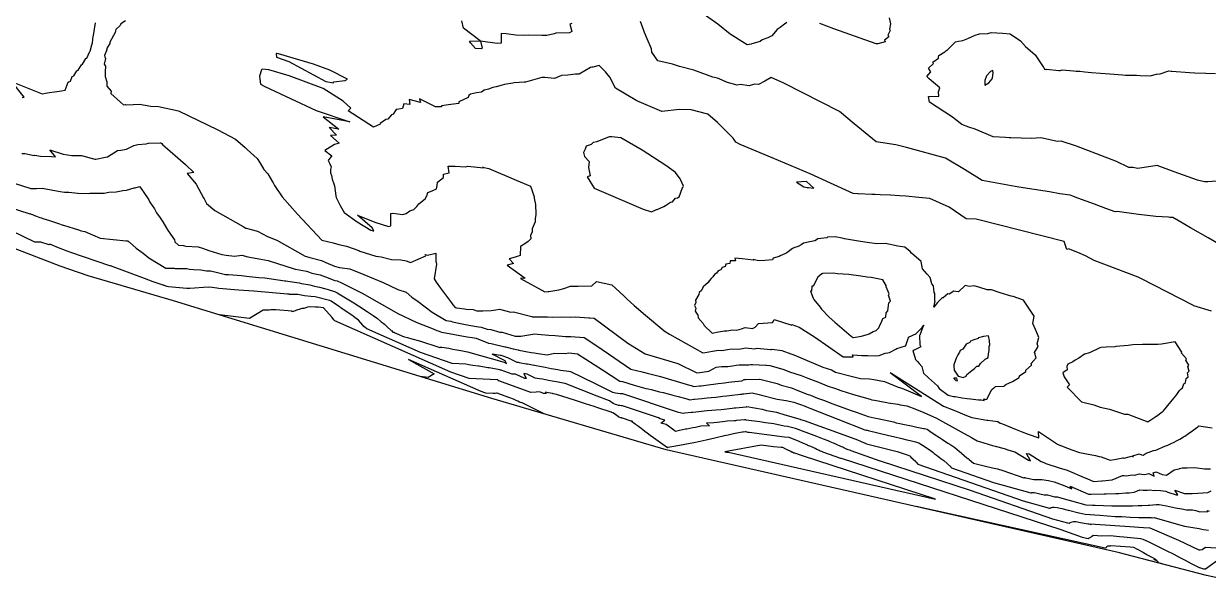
# Model space of a CAD drawing. Header units: metres. Extents: x 706349 to 713144, y 2649082 to 2655455.
# Drawn here: x 708195 to 708603.4, y 2651982.1 to 2652174.7 of the extents above; entities that cross this region are included whole.
import ezdxf

# ---------------------------------------------------------------- set-up
doc = ezdxf.new("R2010")
doc.units = ezdxf.units.M
for name, color, linetype in [('C-TINN-BNDY', 110, 'Continuous'), ('C-TOPO-MAJR', 9, 'Continuous'), ('C-TOPO-MINR', 8, 'Continuous')]:
    doc.layers.add(name, color=color, linetype=linetype)

msp = doc.modelspace()

# ---------------------------------------------------------------- linework, layer by layer
at = {"layer": 'C-TINN-BNDY', "color": 110, "linetype": 'Continuous', "lineweight": -3, "flags": 128}
msp.add_lwpolyline([(711728.46, 2651751.17), (708979.69, 2651949.91), (708929.32, 2651947.51), (708885.34, 2651947.43), (708874.67, 2651947.66), (708843.96, 2651948.59), (708750.59, 2651952.81), (708602.72, 2651984.46), (708602.72, 2651984.46), (708572.24, 2651992.37), (708416.46, 2652027.77), (708356.42, 2652045.45), (708246.65, 2652079.09), (708217.24, 2652087.73), (708207.61, 2652091.07), (708086.04, 2652137.92), (707999.16, 2652180.02), (707920.32, 2652215.72), (707870.46, 2652235.47), (707845.27, 2652247.2), (707845.05, 2652247.32), (707705.16, 2652328.1)], dxfattribs=at)
at = {"layer": 'C-TOPO-MAJR', "color": 9, "linetype": 'Continuous', "lineweight": -3, "elevation": -10, "flags": 128}
for points in [[(708191.64, 2652154.42), (708201.31, 2652150.45), (708202.5, 2652150.69), (708203.91, 2652150.91), (708205.58, 2652151.22), (708208, 2652151.55), (708209.32, 2652151.73), (708210.31, 2652154.5), (708211.15, 2652154.81), (708211.71, 2652156.41), (708212.25, 2652156.74), (708213.28, 2652158.42), (708213.8, 2652158.66), (708213.8, 2652158.66), (708214.89, 2652160.52), (708215.28, 2652160.71), (708216.44, 2652162.63), (708216.72, 2652162.8), (708217.65, 2652164.89), (708217.8, 2652165.07), (708217.9, 2652165.24), (708218.47, 2652167.43), (708218.68, 2652168.02), (708218.99, 2652170.33), (708219.01, 2652170.61), (708219.73, 2652174.91)], [(708230.13, 2652175.7), (708228.5, 2652174.58), (708228.27, 2652174.02), (708226.81, 2652172.64), (708226.67, 2652172.18), (708226.58, 2652171.69), (708224.67, 2652168.28), (708224.65, 2652167.85), (708223.59, 2652166.05), (708223.62, 2652165.65), (708222.89, 2652163.72), (708222.99, 2652163.29), (708223.16, 2652162.72), (708222.79, 2652160.75), (708223.18, 2652160), (708223.13, 2652158.13), (708223.11, 2652156.42), (708223.64, 2652154.57), (708223.7, 2652153.13), (708225.15, 2652151.44), (708225.02, 2652150.55), (708228.32, 2652147.62), (708229.37, 2652146.73), (708229.93, 2652146.83), (708230.12, 2652146.8), (708230.52, 2652146.74), (708234.94, 2652146.91), (708238.87, 2652146.21), (708241.52, 2652146.13), (708248.36, 2652144.58), (708261.87, 2652138.02), (708268.01, 2652134.91), (708271.39, 2652132.02), (708271.99, 2652131.25), (708275.43, 2652128.15), (708276.48, 2652126.59), (708277.79, 2652124.45), (708279.12, 2652122.96), (708280.71, 2652120.14), (708280.95, 2652119.84), (708281.49, 2652118.83), (708284.09, 2652114.99), (708289.35, 2652109), (708297.78, 2652100.01), (708301.73, 2652099.17), (708303.67, 2652098.5), (708306.23, 2652097.95), (708310.48, 2652096.42), (708310.92, 2652096.27), (708316.43, 2652094.56), (708318.28, 2652094.27), (708321.81, 2652093.4), (708325.05, 2652093.2), (708326.84, 2652092.91), (708328.38, 2652092.36), (708333.67, 2652094.69), (708333.45, 2652095.05), (708334.14, 2652094.82), (708337.09, 2652095.53), (708337.02, 2652092.93), (708337.1, 2652092.63), (708337.15, 2652092.28), (708337.29, 2652091.77), (708336.53, 2652086.74), (708337.23, 2652085.55), (708338.67, 2652083.46), (708342.52, 2652078.39), (708342.93, 2652077.7), (708343.77, 2652076.79), (708344.19, 2652076.73), (708344.26, 2652076.71), (708346.94, 2652076.4), (708347.51, 2652076.23), (708349.92, 2652076.09), (708351.22, 2652075.69), (708353.32, 2652075.68), (708356.1, 2652075.78), (708357.75, 2652075.96), (708358.96, 2652076.27), (708362.91, 2652075.25), (708363.8, 2652075.36), (708370.19, 2652073.67), (708370.24, 2652073.65), (708375.55, 2652073.63), (708377.14, 2652073.54), (708380.44, 2652073.64), (708383.51, 2652073.46), (708385.25, 2652073.57), (708389.8, 2652073.27), (708390.16, 2652073.31), (708391.69, 2652073.18), (708403.3, 2652064.53), (708409.19, 2652060.84), (708420.51, 2652057.51), (708427, 2652054.31), (708428.03, 2652054.46), (708430.34, 2652054.81), (708431.22, 2652054.91), (708433.75, 2652056.22), (708435.55, 2652056.48), (708437.75, 2652056.53), (708439.32, 2652056.74), (708440.56, 2652056.95), (708441.6, 2652057.11), (708445.02, 2652057.01), (708445.69, 2652057.12), (708446.26, 2652057.21), (708450.79, 2652056.95), (708450.92, 2652056.97), (708451.03, 2652056.99), (708452.22, 2652056.88), (708456.69, 2652055.53), (708457.58, 2652055.18), (708458.93, 2652054.65), (708462.98, 2652053.37), (708465.26, 2652052.46), (708468.94, 2652051.04), (708471.94, 2652049.86), (708474.86, 2652048.84), (708476.69, 2652048.26), (708481.02, 2652046.83), (708486.84, 2652045.2), (708487.39, 2652045.02), (708488.25, 2652044.82), (708492.59, 2652044.07), (708493.02, 2652043.96), (708496.37, 2652043.49), (708497.13, 2652043.24), (708499.45, 2652042.96), (708500.4, 2652042.61), (708501.6, 2652042.14), (708505.3, 2652040.59), (708509.64, 2652038.64), (708509.68, 2652038.64), (708509.68, 2652038.62), (708518.21, 2652033.95), (708521.7, 2652032.03), (708523.63, 2652030.86), (708524.45, 2652030.61), (708528.98, 2652029.3), (708529.9, 2652029.01), (708532.95, 2652028.19), (708534.57, 2652027.61), (708536.65, 2652027.03), (708541.37, 2652024.21), (708542.04, 2652023.99), (708540.73, 2652026.48), (708541.58, 2652026.36), (708545.72, 2652023.75), (708546.65, 2652023.33), (708547.31, 2652023.07), (708551.93, 2652021.59), (708554.73, 2652020.74), (708560.56, 2652018.18), (708561.48, 2652017.87), (708563.8, 2652016.83), (708566.65, 2652017.04), (708566.9, 2652017.05), (708570.16, 2652017.38), (708573.77, 2652018.91), (708574.34, 2652018.87), (708575, 2652018.84), (708577.09, 2652019.14), (708577.9, 2652019.07), (708579.59, 2652019.43), (708580.49, 2652019.33), (708581.52, 2652019.2), (708582.81, 2652019.54), (708584.71, 2652018.62), (708584.35, 2652019.85), (708585.37, 2652020.19), (708587.44, 2652019.19), (708588.95, 2652019.04), (708591.58, 2652020.85), (708593.31, 2652021.24), (708593.45, 2652021.29), (708594.4, 2652021.51), (708596.1, 2652021.5), (708598.7, 2652021.65), (708602, 2652021.21), (708604.1, 2652021.18)], [(708384, 2652174.74), (708383.23, 2652174.47), (708384, 2652171.96), (708383.13, 2652171.57), (708378.49, 2652171.4), (708378.16, 2652171.29), (708377.88, 2652171.21), (708375.39, 2652170.58), (708373.86, 2652170.64), (708373.57, 2652170.6), (708368.91, 2652170.75), (708367.77, 2652170.59), (708364.6, 2652170.7), (708361.31, 2652171.18), (708359.58, 2652171.34), (708359.61, 2652168.01), (708358.19, 2652167.86), (708352.46, 2652168.66), (708352.44, 2652168.66), (708353.06, 2652166.18), (708352.64, 2652165.96), (708350.75, 2652166.07), (708349, 2652168.07), (708348.63, 2652168.67), (708352.32, 2652168.72), (708346.65, 2652173.16), (708346.06, 2652175.62)], [(708607.62, 2652098.36), (708603.3, 2652100.82), (708597.24, 2652104.32), (708593.26, 2652106.59), (708591.17, 2652107.82), (708590.09, 2652107.89), (708589.67, 2652107.93), (708585.26, 2652108.22), (708582.45, 2652108.58), (708579.24, 2652108.83), (708571.96, 2652109.97), (708571.25, 2652109.86), (708569.61, 2652110.34), (708568.03, 2652110.95), (708564.14, 2652112.4), (708558.42, 2652114.57), (708555.72, 2652115.53), (708552.21, 2652116.06), (708548.63, 2652116.66), (708538.03, 2652118.3), (708525.35, 2652120.62), (708519.33, 2652124.35), (708512.79, 2652128.34), (708499.32, 2652131.96), (708495.63, 2652132.96), (708488.83, 2652133.95), (708481.23, 2652140.15), (708476.22, 2652144.35), (708457.01, 2652154.11), (708452.72, 2652156.07), (708450.49, 2652154.89), (708448.29, 2652153.76), (708446.96, 2652153.84), (708445.11, 2652153.19), (708441.98, 2652153.68), (708440.95, 2652153.5), (708437.6, 2652154.41), (708434.15, 2652155.85), (708432.53, 2652156.29), (708426.05, 2652158.69), (708421.01, 2652159.92), (708418.65, 2652160.7), (708413.55, 2652161.89), (708411.55, 2652164.87), (708411.47, 2652166.02), (708409.9, 2652169.45), (708408.97, 2652171.61), (708408.44, 2652173.25), (708407.67, 2652175.42)], [(708194.51, 2652149.19), (708195.17, 2652149.38), (708191.19, 2652154.4)]]:
    msp.add_lwpolyline(points, dxfattribs=at)
at = {"layer": 'C-TOPO-MAJR', "color": 9, "linetype": 'Continuous', "lineweight": -3, "flags": 128}
msp.add_lwpolyline([(708607.83, 2651990.53), (708602.37, 2651986.61), (708602.19, 2651986.58), (708601.99, 2651986.58), (708601.76, 2651986.61), (708600.4, 2651987.03), (708600.33, 2651987.04), (708600.07, 2651987.23), (708599.83, 2651987.29), (708599.83, 2651987.29), (708599.82, 2651987.29), (708597.98, 2651988.23), (708597.82, 2651988.32), (708597.57, 2651988.45), (708595.46, 2651989.57), (708594.79, 2651989.92), (708593.66, 2651990.5), (708591.53, 2651991.65), (708589.17, 2651992.84), (708583.42, 2651995.71), (708582.72, 2651996.08), (708580.93, 2651996.85), (708580.04, 2651997.02), (708576.58, 2651997.39), (708574.23, 2651997.63), (708572.79, 2651997.75), (708569.65, 2651998.08), (708566.37, 2651998.02), (708565.2, 2651998.11), (708563.73, 2651998.22), (708563.22, 2651997.89), (708563.15, 2651997.89), (708563.1, 2651997.89), (708562.71, 2651997.49), (708562.71, 2651997.49), (708562.25, 2651997.31), (708561.94, 2651997.08), (708561.36, 2651997.17), (708560.01, 2651997.54), (708552.61, 2652000.12), (708476.94, 2652024.76), (708476.7, 2652024.81), (708470.51, 2652026.99), (708470.32, 2652027.04), (708470.12, 2652027.13), (708469.56, 2652027.3), (708469.21, 2652027.48), (708468.78, 2652027.71), (708468.41, 2652027.88), (708467.85, 2652028.17), (708467.19, 2652028.5), (708466.35, 2652028.86), (708465.31, 2652029.3), (708465.03, 2652029.42), (708463.8, 2652029.95), (708462.27, 2652030.6), (708460.33, 2652031.41), (708458.92, 2652031.98), (708457.29, 2652032.12), (708445.11, 2652033.69), (708444.9, 2652033.68), (708444.66, 2652033.73), (708444.08, 2652033.9), (708444, 2652033.92), (708443.83, 2652034.02), (708443.8, 2652034.01), (708443.02, 2652033.88), (708442.93, 2652033.86), (708442.83, 2652033.84), (708442.71, 2652033.82), (708439.69, 2652033.3), (708439.25, 2652033.2), (708437.89, 2652032.83), (708437.21, 2652032.7), (708436.48, 2652032.53), (708435.61, 2652032.33), (708434.62, 2652032.1), (708433.22, 2652031.74), (708430.22, 2652031.07), (708428.2, 2652030.64), (708425.95, 2652030.17), (708419.85, 2652029.05), (708417.02, 2652028.51), (708417.01, 2652028.52), (708416.99, 2652028.51), (708416.92, 2652028.46), (708416.9, 2652028.45), (708412.09, 2652031.83), (708410.92, 2652032.69), (708409.87, 2652033.47), (708409.06, 2652034.11), (708408.37, 2652034.64), (708407.84, 2652035.06), (708407.37, 2652035.42), (708406.98, 2652035.74), (708406.6, 2652036.01), (708406.3, 2652036.24), (708405.99, 2652036.46), (708405.74, 2652036.65), (708405.27, 2652036.98), (708405.08, 2652037.12), (708404.65, 2652037.26), (708404.97, 2652037.5), (708404.58, 2652037.6), (708404.43, 2652037.69), (708401.42, 2652038.7), (708401.32, 2652038.7), (708401.2, 2652038.72), (708401.08, 2652038.74), (708400.95, 2652038.77), (708400.82, 2652038.81), (708400.3, 2652038.99), (708400.18, 2652039.05), (708400.06, 2652039.13), (708398.62, 2652040.21), (708398.13, 2652040.48), (708397.74, 2652040.61), (708397.6, 2652040.7), (708397.55, 2652040.7), (708392.95, 2652042.25), (708391.64, 2652042.68), (708388.68, 2652043.63), (708384.87, 2652044.84), (708378.7, 2652046.83), (708377.56, 2652047), (708377.29, 2652047.13), (708375.96, 2652047.39), (708374.87, 2652047.58), (708375.07, 2652047.17), (708374.13, 2652047.2), (708373.17, 2652047.64), (708372.25, 2652047.69), (708371.63, 2652047.6), (708369.83, 2652047.52), (708358.81, 2652051.54), (708358.74, 2652051.56), (708358.67, 2652051.57), (708358.54, 2652051.68), (708358.4, 2652051.85), (708358.37, 2652051.87), (708358.34, 2652051.91), (708358.31, 2652051.93), (708358.19, 2652051.91), (708348.51, 2652052.36), (708342.22, 2652054.56), (708302.29, 2652072.24), (708302.05, 2652072.41), (708301.88, 2652072.56), (708301.39, 2652073.39), (708298.32, 2652076.67), (708298.34, 2652076.69), (708298.34, 2652076.7), (708296.53, 2652076.96), (708296.14, 2652076.96), (708295.58, 2652076.94), (708293.75, 2652077.05), (708292.86, 2652076.97), (708292.26, 2652076.76), (708291.52, 2652076.5), (708290.9, 2652076.42), (708290.01, 2652076.13), (708289.34, 2652076.02), (708288.55, 2652075.7), (708287.6, 2652075.35), (708287.55, 2652075.45), (708287.51, 2652075.51), (708281.89, 2652075.96), (708281.29, 2652075.98), (708280.71, 2652075.99), (708280.17, 2652075.97), (708279.56, 2652075.95), (708279.16, 2652075.9), (708278.73, 2652075.87), (708278.36, 2652075.85), (708277.97, 2652075.87), (708277.53, 2652075.9), (708272.79, 2652073.04), (708262.44, 2652074.25)], dxfattribs=at)
at = {"layer": 'C-TOPO-MINR', "color": 8, "linetype": 'Continuous', "lineweight": -3, "flags": 128}
for points, elevation in [([(708458.02, 2652175.11), (708457.29, 2652174.54), (708455.8, 2652173.34), (708454.75, 2652172.64), (708452.86, 2652170.47), (708451.54, 2652169.82), (708449.56, 2652169.06), (708448.82, 2652168.54), (708445.97, 2652167.78), (708445.72, 2652167.61), (708444.34, 2652167.37), (708438.52, 2652171.01), (708434.24, 2652174.51), (708429.18, 2652178.1)], -8), ([(708493.32, 2652176.65), (708493.77, 2652174.67), (708493.45, 2652172.83), (708493.68, 2652172.32), (708492.92, 2652170.75), (708493.21, 2652170.11), (708491.77, 2652168.94), (708491.93, 2652168.41), (708489.45, 2652167.72), (708488.91, 2652167.67), (708474.26, 2652172.94), (708469.46, 2652174.78)], -8), ([(708607.73, 2652120.55), (708603.16, 2652120.14), (708602.01, 2652120.2), (708599.59, 2652120.72), (708591.58, 2652123.6), (708585.76, 2652125.81), (708579.07, 2652124.69), (708577.93, 2652124.93), (708577.41, 2652125.04), (708576, 2652125.09), (708571.66, 2652127.13), (708557.96, 2652132.49), (708552.6, 2652134.2), (708551.33, 2652134.02), (708545.59, 2652135.35), (708542.37, 2652135.08), (708535.31, 2652135.28), (708534.67, 2652135.35), (708533.47, 2652135.38), (708529.23, 2652135.61), (708523.04, 2652138.3), (708520.76, 2652139.01), (708518.37, 2652139.93), (708515.2, 2652142.45), (708507.23, 2652147.66), (708506.91, 2652149.56), (708510.51, 2652149.64), (708510.34, 2652151.19), (708510.81, 2652152.52), (708507.08, 2652155.62), (708506.33, 2652156.52), (708507.71, 2652158.08), (708507.26, 2652158.82), (708506.95, 2652159.39), (708508.62, 2652160.9), (708508.45, 2652161.45), (708510.35, 2652162.73), (708510.36, 2652163.27), (708510.52, 2652163.72), (708512.49, 2652164.95), (708512.9, 2652165.37), (708513.54, 2652165.74), (708516.25, 2652168.37), (708517.29, 2652168.62), (708518.69, 2652168.86), (708520.5, 2652169.54), (708522.99, 2652170.67), (708524.51, 2652171.19), (708527.4, 2652171.29), (708528.45, 2652171.58), (708532.37, 2652171.38), (708535.06, 2652171.22), (708538.63, 2652168.71), (708540.35, 2652166.78), (708543.65, 2652163.99), (708546.39, 2652159.84), (708546.61, 2652159.6), (708546.88, 2652159.01), (708547.52, 2652158.93), (708547.54, 2652158.96), (708547.58, 2652158.98), (708551.87, 2652158.56), (708552.24, 2652158.58), (708552.95, 2652158.77), (708556.91, 2652158.39), (708557.83, 2652158.36), (708559.03, 2652158.27), (708560.74, 2652158.09), (708563.09, 2652157.87), (708566.23, 2652157.58), (708569.39, 2652157.36), (708573.77, 2652157.05), (708574.83, 2652156.98), (708578.65, 2652156.91), (708579.84, 2652156.82), (708583.31, 2652156.68), (708585.52, 2652157.3), (708586.74, 2652157.44), (708589.79, 2652158.38), (708590.55, 2652158.33), (708590.76, 2652158.31), (708596.92, 2652157.82), (708598.76, 2652157.75), (708602.55, 2652157.66), (708605.82, 2652157.51)], -8), ([(708604.41, 2652075.6), (708598.42, 2652077.42), (708598.39, 2652077.42), (708598.27, 2652077.46), (708580.14, 2652086.85), (708579.83, 2652086.99), (708579.2, 2652087.23), (708563.96, 2652093.06), (708561.03, 2652094.67), (708558.36, 2652095.78), (708555.2, 2652097), (708554.61, 2652096.87), (708554.54, 2652096.87), (708553.67, 2652099.58), (708523.33, 2652107.29), (708519.9, 2652107.41), (708514.07, 2652111.41), (708507.31, 2652114.41), (708503.62, 2652114.78), (708499.08, 2652115.23), (708496.89, 2652115.32), (708493.85, 2652115.53), (708490.23, 2652115.66), (708488.52, 2652115.73), (708487.39, 2652115.77), (708482.66, 2652116), (708482.4, 2652116), (708480.88, 2652116.11), (708473.12, 2652119.68), (708466.12, 2652122.87), (708452.97, 2652128.42), (708441.93, 2652132.97), (708440.51, 2652133.77), (708439.58, 2652135.26), (708435.66, 2652139.1), (708434.13, 2652140.61), (708430.83, 2652143.44), (708425.05, 2652144.92), (708421.06, 2652145.13), (708415.02, 2652144.41), (708406.36, 2652148.1), (708399, 2652152.48), (708397.02, 2652156.19), (708395.5, 2652158.08), (708393.35, 2652160.25), (708391.21, 2652159.7), (708390.89, 2652159.63), (708390.42, 2652159.55), (708386.47, 2652157.3), (708385.24, 2652157.23), (708382.62, 2652156.91), (708380.41, 2652156.85), (708378.01, 2652155.78), (708374.69, 2652156.11), (708373.63, 2652156.07), (708367.98, 2652154.56), (708367.89, 2652154.55), (708367.5, 2652154.56), (708364.06, 2652154.23), (708363.61, 2652154.12), (708360.79, 2652153.66), (708359.93, 2652153.47), (708357.91, 2652152.91), (708356.74, 2652152.64), (708355.24, 2652152.06), (708353.78, 2652151.76), (708352.8, 2652151.1), (708351.07, 2652150.8), (708349.02, 2652150.43), (708348.44, 2652149.88), (708348.17, 2652149.19), (708345.03, 2652147.71), (708345.01, 2652147.1), (708342.21, 2652146.83), (708339.01, 2652146.34), (708339.05, 2652145.99), (708336.99, 2652146.01), (708331.42, 2652148.82), (708331.82, 2652147.53), (708327.82, 2652148.58), (708328.1, 2652146.86), (708326.01, 2652147.02), (708325.61, 2652145.4), (708324.34, 2652145.21), (708323.45, 2652145.07), (708322.41, 2652143.5), (708321.76, 2652143.28), (708320.58, 2652141.7), (708319.88, 2652141.64), (708317.86, 2652140.27), (708317.89, 2652140.01), (708315.56, 2652139.05), (708306.88, 2652144.65), (708307.77, 2652145.53), (708305.13, 2652147.99), (708298.27, 2652152.33), (708286.51, 2652156.68), (708279.53, 2652158.81), (708277.15, 2652158.98), (708277, 2652158.8), (708276.29, 2652156.61), (708276.27, 2652156.41), (708276.67, 2652153.79), (708278.13, 2652152.99), (708295.78, 2652144.7), (708307.43, 2652140.8), (708298.2, 2652142.54), (708303.63, 2652138.34), (708300.28, 2652138.9), (708302.84, 2652136.23), (708300.8, 2652136.13), (708303.77, 2652133.52), (708302.18, 2652133.04), (708299.76, 2652131.52), (708298.8, 2652130.99), (708301.22, 2652129.12), (708300.48, 2652128.34), (708300, 2652127.55), (708300.54, 2652126.37), (708301.04, 2652125.37), (708300.8, 2652124.36), (708300.79, 2652123.22), (708301.11, 2652122.34), (708301.38, 2652121.02), (708301.95, 2652119.45), (708302.15, 2652118.74), (708302.55, 2652115.34), (708302.68, 2652114.8), (708304.1, 2652112.02), (708305.47, 2652109.52), (708309.9, 2652106.31), (708314.69, 2652103.47), (708315.44, 2652103.2), (708315.68, 2652103.31), (708315.09, 2652104.28), (708310.05, 2652108.68), (708316.01, 2652106.28), (708320.71, 2652104.71), (708321.6, 2652104.93), (708321.53, 2652109.21), (708322.21, 2652109.35), (708325.66, 2652108.91), (708326.86, 2652109.28), (708328.14, 2652110.13), (708329.46, 2652110.65), (708330.47, 2652111.62), (708331.2, 2652112.62), (708333.38, 2652114.27), (708333.93, 2652115.3), (708334.36, 2652116.42), (708335.75, 2652117.07), (708337.31, 2652117.76), (708337.51, 2652118.83), (708337.61, 2652119.99), (708339.74, 2652121.67), (708339.72, 2652122.8), (708341.67, 2652123.22), (708341.3, 2652125.51), (708343.68, 2652125.54), (708347.24, 2652125.36), (708348.07, 2652125.6), (708353.51, 2652124.92), (708353.16, 2652125.25), (708355.32, 2652124.7), (708364.75, 2652120.69), (708369.69, 2652118.62), (708370.18, 2652117.43), (708370.92, 2652114.94), (708370.97, 2652114.47), (708371.43, 2652112.3), (708371.48, 2652111.57), (708371.52, 2652109.8), (708371.54, 2652108.89), (708371.33, 2652107.39), (708371.33, 2652106.36), (708370.23, 2652103.96), (708370.27, 2652102.85), (708369.65, 2652101.76), (708369.83, 2652100.47), (708368.94, 2652099.57), (708367.72, 2652098.72), (708366.26, 2652097.8), (708366.18, 2652094.71), (708364.41, 2652094.23), (708362.4, 2652093.57), (708363.83, 2652091.96), (708361.71, 2652091.45), (708367.89, 2652086.93), (708366.31, 2652086.83), (708374.64, 2652082.21), (708375.69, 2652082.31), (708376, 2652082.29), (708379.47, 2652082.89), (708381.16, 2652083.34), (708383.45, 2652084.23), (708386.14, 2652084.17), (708390.81, 2652084.24), (708392.51, 2652085.81), (708397.71, 2652084.61), (708401.89, 2652080.88), (708402.9, 2652079.85), (708405.49, 2652077.53), (708409.38, 2652074.19), (708415.64, 2652068.86), (708416.11, 2652068.53), (708417.62, 2652067.67), (708429.11, 2652061.22), (708429.91, 2652061.33), (708432.39, 2652061.73), (708434.47, 2652062.06), (708435.67, 2652062.03), (708437.56, 2652062.34), (708439.16, 2652062.58), (708441.4, 2652062.46), (708442.73, 2652062.69), (708443.8, 2652062.9), (708447.09, 2652062.6), (708447.83, 2652062.77), (708452.49, 2652062.3), (708452.8, 2652062.39), (708453.04, 2652062.49), (708456.32, 2652061.97), (708459.49, 2652060.85), (708460.5, 2652060.45), (708462.65, 2652059.57), (708470.52, 2652056.28), (708473.47, 2652055.36), (708474.82, 2652054.47), (708480.29, 2652053.12), (708483.45, 2652052.35), (708486.61, 2652052.21), (708488.03, 2652051.95), (708491.78, 2652051.26), (708496.44, 2652049.35), (708497.67, 2652049.01), (708504.46, 2652046.09), (708493.74, 2652054.29), (708493.72, 2652054.32), (708493.73, 2652054.32), (708493.73, 2652054.32), (708493.76, 2652054.32), (708493.8, 2652054.29), (708493.82, 2652054.27), (708493.88, 2652054.24), (708494.21, 2652054.03), (708512.07, 2652042.8), (708515.65, 2652041.38), (708520.04, 2652039.62), (708521.89, 2652038.88), (708527, 2652038.03), (708527.1, 2652037.99), (708527.16, 2652037.98), (708527.19, 2652037.97), (708527.41, 2652037.97), (708530.82, 2652037.49), (708531.62, 2652036.98), (708532.4, 2652036.66), (708537.14, 2652034.71), (708538.85, 2652034.04), (708541.21, 2652033.2), (708544.95, 2652031.88), (708544.77, 2652034.05), (708550.99, 2652029.88), (708551.17, 2652029.81), (708551.31, 2652029.75), (708556.34, 2652027.77), (708558.96, 2652026.81), (708564.44, 2652025.82), (708565.68, 2652025.48), (708566.37, 2652025.31), (708569.51, 2652024.16), (708570.97, 2652024.37), (708571.05, 2652024.36), (708573.91, 2652024.97), (708574.12, 2652024.94), (708574.37, 2652024.91), (708576.86, 2652025.58), (708577.48, 2652025.28), (708577.36, 2652025.68), (708579.54, 2652026.38), (708580.33, 2652026), (708580.91, 2652025.94), (708581.92, 2652026.64), (708582.58, 2652026.78), (708584.47, 2652027.49), (708585.23, 2652027.67), (708586.07, 2652027.96), (708587.53, 2652028.63), (708588.42, 2652028.96), (708589.46, 2652029.35), (708590.51, 2652029.91), (708591.58, 2652030.4), (708592.36, 2652030.84), (708593.49, 2652031.41), (708594.76, 2652032.19), (708595.21, 2652032.49), (708596.5, 2652033.35), (708597.98, 2652034.41), (708598.16, 2652034.54), (708599.74, 2652035.68), (708600.12, 2652035.97), (708604.63, 2652035.39)], -12), ([(708194.35, 2652129.88), (708195.44, 2652129.91), (708198.58, 2652129.27), (708198.82, 2652129.37), (708200.78, 2652128.95), (708204.57, 2652128.93), (708205.96, 2652128.82), (708204, 2652131.14), (708208.59, 2652129.69), (708211.58, 2652129.21), (708213.01, 2652129.18), (708214.05, 2652129.18), (708214.88, 2652129.21), (708219.56, 2652128), (708219.6, 2652128.01), (708219.85, 2652127.94), (708223.24, 2652128.66), (708223.83, 2652128.8), (708227.33, 2652130.92), (708228.49, 2652131.06), (708230.49, 2652131.41), (708232.95, 2652132.62), (708234.4, 2652133.02), (708237.27, 2652133.27), (708238.05, 2652133.48), (708242.05, 2652133.57), (708242.08, 2652133.58), (708242.26, 2652133.58), (708242.62, 2652133.32), (708242.86, 2652133.04), (708250.72, 2652126.07), (708253.66, 2652123.41), (708251.39, 2652123.07), (708254.46, 2652119.39), (708255.39, 2652117.66), (708256.93, 2652114.61), (708257.23, 2652114.28), (708257.98, 2652112.64), (708260.89, 2652110.26), (708270.61, 2652104.71), (708271.53, 2652104.18), (708271.64, 2652104.15), (708275.54, 2652103.14), (708278.99, 2652101.3), (708282.29, 2652100.07), (708292.01, 2652094.51), (708293.33, 2652094.18), (708293.69, 2652094.03), (708297.68, 2652093), (708299.15, 2652092.36), (708302.14, 2652091.09), (708303.86, 2652090.56), (708307.39, 2652090.19), (708312.3, 2652088.24), (708318.94, 2652085.39), (708324, 2652083.08), (708326.79, 2652082.08), (708328.76, 2652080.36), (708331, 2652078.85), (708335.86, 2652075.21), (708340.6, 2652072.38), (708342.25, 2652072.12), (708342.78, 2652071.91), (708345.58, 2652071.31), (708347.83, 2652070.88), (708349.11, 2652070.56), (708351.06, 2652070.23), (708352.65, 2652069.99), (708354.8, 2652069.37), (708356.05, 2652069.23), (708359.13, 2652068.32), (708359.93, 2652068.27), (708364.44, 2652066.89), (708364.64, 2652066.89), (708366.41, 2652066.96), (708371.14, 2652067.74), (708372.09, 2652067.64), (708376.07, 2652067.28), (708378.16, 2652067.12), (708381.75, 2652066.88), (708383.58, 2652066.79), (708388.22, 2652066.5), (708392.53, 2652063.57), (708404.24, 2652055.57), (708408.19, 2652054.62), (708408.59, 2652054.51), (708409.14, 2652054.36), (708409.87, 2652054.17), (708414.02, 2652053.2), (708415.35, 2652052.82), (708417.2, 2652052.28), (708419.92, 2652051.47), (708424.47, 2652050.09), (708425.07, 2652049.94), (708426.06, 2652049.6), (708427.99, 2652049.77), (708428.55, 2652049.84), (708430.95, 2652050.12), (708432.84, 2652050.36), (708434.38, 2652050.58), (708436.61, 2652050.84), (708437.94, 2652051.03), (708439, 2652051.19), (708442.55, 2652051.57), (708443.31, 2652051.97), (708443.85, 2652052.05), (708448.7, 2652052.16), (708448.75, 2652052.15), (708448.76, 2652052.14), (708454.73, 2652050.65), (708456.13, 2652050.09), (708459.65, 2652049.15), (708461.84, 2652048.22), (708465.08, 2652046.92), (708466.17, 2652046.59), (708468.69, 2652045.58), (708471.04, 2652044.72), (708473.59, 2652043.78), (708480.25, 2652041.35), (708482.34, 2652040.61), (708486.13, 2652039.26), (708488.18, 2652038.81), (708489.48, 2652038.5), (708494.79, 2652037.35), (708495.78, 2652037.11), (708497.04, 2652036.83), (708498.68, 2652036.49), (708501.05, 2652036), (708502.87, 2652035.61), (708505.18, 2652035.14), (708505.51, 2652035.07), (708506.41, 2652034.87), (708507.41, 2652034.2), (708509.24, 2652032.96), (708510.66, 2652032.03), (708511.72, 2652031.32), (708513.62, 2652030.04), (708514.56, 2652029.43), (708515.32, 2652028.96), (708515.93, 2652028.58), (708517.54, 2652027.13), (708517.99, 2652026.84), (708518.33, 2652026.61), (708520.12, 2652025.03), (708520.46, 2652024.8), (708520.59, 2652024.72), (708520.71, 2652024.64), (708520.96, 2652024.47), (708522.43, 2652023.14), (708526.56, 2652022.12), (708528.99, 2652021.59), (708530.72, 2652021.25), (708532.54, 2652020.61), (708539.73, 2652018.1), (708539.83, 2652018.11), (708539.89, 2652018.12), (708540.05, 2652018.16), (708540.08, 2652018.17), (708540.34, 2652018.12), (708540.45, 2652018.08), (708543.18, 2652017.5), (708546.02, 2652017.53), (708548.23, 2652017.12), (708550.17, 2652016.69), (708553.92, 2652015.31), (708556.27, 2652014.36), (708555.71, 2652015.2), (708562.01, 2652012.47), (708562.81, 2652012.46), (708562.92, 2652012.47), (708567.49, 2652012.54), (708568.16, 2652012.56), (708571.52, 2652012.67), (708572.54, 2652012.71), (708574.9, 2652012.88), (708576.12, 2652012.95), (708577.82, 2652013.13), (708579.71, 2652013.92), (708580.93, 2652013.85), (708582.37, 2652013.79), (708583.2, 2652013.91), (708584.74, 2652013.78), (708585.27, 2652013.9), (708586.86, 2652013.71), (708588.67, 2652013.48), (708588.76, 2652013.5), (708589.37, 2652013.21), (708592.22, 2652012.19), (708592.84, 2652012.23), (708591.79, 2652013.9), (708595.19, 2652012.7), (708596.33, 2652012.75), (708597.82, 2652012.72), (708599.76, 2652012.85), (708603.21, 2652013.08), (708604.37, 2652013.66)], -8), ([(708192.01, 2652119.55), (708197.09, 2652117.96), (708197.35, 2652117.85), (708199.39, 2652117.89), (708201.37, 2652117.98), (708207.56, 2652116.78), (708209.12, 2652116.63), (708209.99, 2652116.57), (708210.57, 2652116.53), (708213.66, 2652116.27), (708217.18, 2652116.11), (708217.85, 2652116.22), (708222.74, 2652116.23), (708224.29, 2652116.58), (708226.92, 2652116.71), (708229.17, 2652117.19), (708230.43, 2652117.3), (708233.12, 2652118.08), (708233.47, 2652118.13), (708234.89, 2652118.53), (708236.03, 2652117.02), (708236.15, 2652116.77), (708238.1, 2652113.93), (708238.44, 2652113.16), (708240.08, 2652110.86), (708240.82, 2652109.48), (708242.02, 2652107.68), (708242.91, 2652106.34), (708244.2, 2652104.19), (708244.83, 2652103.29), (708246.93, 2652100.12), (708247.1, 2652099.5), (708248.38, 2652098.28), (708250.12, 2652098.2), (708250.42, 2652098.12), (708250.88, 2652097.99), (708255.17, 2652097.71), (708256.58, 2652097.24), (708258.87, 2652096.51), (708263.34, 2652095.14), (708264.82, 2652094.89), (708267.64, 2652094.56), (708270.25, 2652094.84), (708272.21, 2652094.32), (708276.79, 2652093.47), (708279.29, 2652093.04), (708288.19, 2652090.12), (708288.61, 2652090.04), (708288.69, 2652090.02), (708292.51, 2652089.33), (708293.23, 2652089.08), (708294.37, 2652088.67), (708297.14, 2652088.04), (708299.03, 2652087.34), (708302.3, 2652086.14), (708303.02, 2652085.96), (708304.56, 2652085.32), (708311.64, 2652081.76), (708323.36, 2652075.13), (708323.65, 2652074.97), (708323.78, 2652074.89), (708330.53, 2652071.69), (708336.14, 2652069.45), (708337.37, 2652068.92), (708337.83, 2652068.72), (708339.07, 2652068.29), (708339.14, 2652068.3), (708347.86, 2652066.72), (708349.58, 2652066.45), (708351.02, 2652066.22), (708355.18, 2652064.58), (708356.2, 2652064.36), (708357.02, 2652064.21), (708360.43, 2652063.37), (708360.8, 2652063.3), (708361.11, 2652063.26), (708363.68, 2652062.52), (708365.44, 2652062.17), (708365.71, 2652062.12), (708369.98, 2652061.33), (708370.94, 2652061.19), (708372.34, 2652061), (708375.47, 2652060.5), (708377.99, 2652061.06), (708381.6, 2652060.93), (708382.88, 2652061.14), (708385.86, 2652060.84), (708394.53, 2652055.28), (708400.55, 2652051.39), (708401.46, 2652051.35), (708405.44, 2652050.02), (708409.46, 2652048.93), (708410.26, 2652048.76), (708411.31, 2652048.5), (708414.13, 2652047.78), (708415.42, 2652047.46), (708417.11, 2652047.02), (708418.72, 2652046.63), (708420.61, 2652046.13), (708423.22, 2652045.4), (708424.62, 2652045.03), (708425.98, 2652045.17), (708426.25, 2652045.2), (708428.71, 2652045.45), (708430.65, 2652045.65), (708431.95, 2652045.78), (708433.59, 2652045.96), (708435.96, 2652046.21), (708437.25, 2652046.35), (708438.26, 2652046.44), (708442.06, 2652046.9), (708442.55, 2652046.96), (708442.94, 2652047.01), (708443.25, 2652047.05), (708446.08, 2652047.39), (708448.51, 2652046.84), (708449.38, 2652046.54), (708454.7, 2652045.2), (708457.8, 2652044.74), (708460.44, 2652044.14), (708464.37, 2652042.75), (708464.88, 2652042.63), (708466.04, 2652042.16), (708475.61, 2652038.3), (708484.94, 2652034.7), (708485.47, 2652034.56), (708485.53, 2652034.55), (708485.72, 2652034.51), (708486.12, 2652034.41), (708493.27, 2652032.69), (708494.79, 2652032.32), (708497.66, 2652031.63), (708499.43, 2652031.21), (708500.58, 2652030.94), (708502.4, 2652030.48), (708503.59, 2652030.19), (708504.3, 2652029.72), (708505.45, 2652028.97), (708507.96, 2652027.34), (708508.39, 2652026.94), (708508.84, 2652026.52), (708509.53, 2652026.04), (708510.1, 2652025.62), (708510.55, 2652025.26), (708511.11, 2652024.76), (708512.14, 2652024.1), (708514.55, 2652021.87), (708514.63, 2652021.77), (708514.85, 2652021.51), (708529.32, 2652016.46), (708542.2, 2652012.95), (708542.31, 2652012.94), (708542.36, 2652012.98), (708542.45, 2652013.01), (708542.56, 2652013.04), (708542.7, 2652013.07), (708542.88, 2652013.09), (708543.3, 2652013.01), (708543.93, 2652012.87), (708544.83, 2652012.64), (708545.33, 2652012.62), (708546.8, 2652012.26), (708547.33, 2652012.25), (708547.87, 2652012.23), (708550.3, 2652011.57), (708550.79, 2652011.55), (708551.3, 2652011.53), (708555.7, 2652010.27), (708556.19, 2652010.16), (708561.16, 2652008.77), (708563.39, 2652008.65), (708563.8, 2652008.63), (708564.38, 2652008.62), (708570.14, 2652008.45), (708573.42, 2652008.41), (708575.15, 2652008.45), (708577.19, 2652008.48), (708579.2, 2652008.55), (708580.41, 2652008.59), (708582.57, 2652008.68), (708583.14, 2652008.72), (708585.34, 2652008.86), (708585.49, 2652008.87), (708585.65, 2652008.94), (708586.45, 2652008.9), (708588.97, 2652008.39), (708592.1, 2652007.79), (708594.27, 2652007.36), (708595.84, 2652007.06), (708597.91, 2652007.01), (708599.05, 2652006.82), (708600.4, 2652006.33), (708603.22, 2652006.51), (708603.02, 2652006.83), (708603.67, 2652006.6)], -6), ([(708184.94, 2652113.01), (708197.09, 2652109.15), (708197.14, 2652109.2), (708197.32, 2652109.12), (708197.58, 2652109.02), (708197.99, 2652108.86), (708198.69, 2652108.59), (708199.37, 2652108.32), (708200.56, 2652107.89), (708201.13, 2652107.69), (708201.65, 2652107.53), (708203.86, 2652106.76), (708207.32, 2652105.64), (708208.52, 2652105.26), (708208.73, 2652105.19), (708213.84, 2652103.62), (708214.84, 2652103.31), (708216.13, 2652102.97), (708221.38, 2652100.67), (708230.37, 2652099.81), (708230.95, 2652099.78), (708231.29, 2652099.46), (708231.48, 2652099.31), (708233.72, 2652097.26), (708236.2, 2652095.56), (708238.18, 2652093.99), (708244.05, 2652090.4), (708245.58, 2652090.33), (708246.48, 2652090.39), (708246.66, 2652090.37), (708246.9, 2652090.34), (708247.21, 2652090.3), (708247.65, 2652090.24), (708251.27, 2652090.22), (708252.21, 2652090.08), (708253.57, 2652089.87), (708256.08, 2652089.82), (708258.03, 2652089.46), (708259.45, 2652089.46), (708261.84, 2652088.88), (708264.56, 2652088.25), (708265.65, 2652088.16), (708270.06, 2652087.81), (708272.69, 2652087.5), (708276.09, 2652087.19), (708278.17, 2652087.02), (708284.98, 2652086.04), (708285.24, 2652086.02), (708285.4, 2652086.01), (708286.09, 2652085.88), (708289.92, 2652085.28), (708290.73, 2652085.07), (708293.67, 2652084.62), (708295.2, 2652084.18), (708297.01, 2652083.86), (708299.11, 2652083.21), (708299.96, 2652083.05), (708302.51, 2652082.17), (708302.64, 2652082.12), (708302.93, 2652081.96), (708303.02, 2652081.9), (708308.85, 2652078.45), (708310.38, 2652077.36), (708313.45, 2652075.47), (708315.45, 2652074.01), (708316.94, 2652073.07), (708318.23, 2652071.87), (708318.91, 2652071.42), (708319.37, 2652071.12), (708320.44, 2652070.08), (708321.59, 2652068.95), (708321.66, 2652068.91), (708321.71, 2652068.87), (708321.75, 2652068.85), (708322.21, 2652068.36), (708322.25, 2652068.35), (708322.35, 2652068.29), (708322.45, 2652068.34), (708322.56, 2652068.31), (708322.67, 2652068.28), (708322.76, 2652068.16), (708325.08, 2652067.13), (708325.57, 2652066.9), (708326.25, 2652066.72), (708327.27, 2652066.46), (708328.82, 2652066.03), (708331.46, 2652065.29), (708338.49, 2652063), (708338.52, 2652063.04), (708338.58, 2652063.18), (708338.59, 2652063.19), (708339.12, 2652063.16), (708341.57, 2652062.78), (708342.93, 2652062.5), (708345.74, 2652062), (708347.99, 2652061.58), (708360.62, 2652057.92), (708361.4, 2652057.57), (708361.44, 2652057.56), (708361, 2652058.48), (708356.46, 2652060.77), (708357.34, 2652060.76), (708359.29, 2652060.41), (708359.56, 2652060.37), (708359.8, 2652060.33), (708361.72, 2652059.57), (708364.97, 2652058.03), (708365.19, 2652058), (708365.44, 2652057.96), (708365.74, 2652057.91), (708368.2, 2652057.44), (708368.67, 2652057.35), (708369.2, 2652057.25), (708369.86, 2652057.12), (708374.78, 2652056.2), (708376.78, 2652055.8), (708379.14, 2652055.43), (708380.08, 2652055.25), (708382.96, 2652054.83), (708383.47, 2652054.76), (708391.71, 2652050.71), (708396.64, 2652048.29), (708397.96, 2652047.67), (708398.04, 2652047.65), (708398.95, 2652047.42), (708399.8, 2652047.27), (708400.67, 2652047.17), (708401.45, 2652047.13), (708420.3, 2652040.84), (708420.72, 2652040.73), (708422.34, 2652040.39), (708422.88, 2652040.46), (708425.23, 2652040.73), (708425.64, 2652040.76), (708427.77, 2652040.98), (708429.58, 2652041.15), (708430.65, 2652041.26), (708432.25, 2652041.42), (708433.64, 2652041.53), (708435.46, 2652041.71), (708436.5, 2652041.81), (708439.27, 2652042.12), (708439.91, 2652042.19), (708440.41, 2652042.24), (708444.17, 2652042.63), (708444.19, 2652042.63), (708444.27, 2652042.64), (708449.53, 2652041.77), (708451.1, 2652041.35), (708454.46, 2652040.75), (708457.38, 2652039.87), (708462.64, 2652038.3), (708462.83, 2652038.26), (708463.2, 2652038.14), (708464.35, 2652037.73), (708465.36, 2652037.36), (708476.4, 2652033.37), (708482.41, 2652031.15), (708483.43, 2652030.78), (708484.78, 2652030.2), (708484.83, 2652030.2), (708484.85, 2652030.19), (708484.87, 2652030.2), (708485.13, 2652030.01), (708485.34, 2652029.88), (708485.48, 2652029.8), (708496.1, 2652027.12), (708497.1, 2652026.81), (708499.5, 2652026.02), (708500.65, 2652025.62), (708500.65, 2652025.62), (708500.67, 2652025.55), (708500.72, 2652025.48), (708500.73, 2652025.43), (708500.73, 2652025.39), (708500.74, 2652025.35), (708502.49, 2652023.72), (708502.69, 2652023.47), (708503.26, 2652022.83), (708539.55, 2652010.15), (708548.59, 2652007.69), (708548.85, 2652007.65), (708548.99, 2652007.76), (708549.2, 2652007.84), (708549.47, 2652007.91), (708549.81, 2652007.97), (708550.26, 2652008.03), (708551.29, 2652007.82), (708552.82, 2652007.48), (708555.03, 2652006.93), (708555.21, 2652006.92), (708558.7, 2652006.08), (708558.78, 2652006.07), (708558.86, 2652006.07), (708560.9, 2652005.52), (708566.01, 2652005.17), (708571.29, 2652004.82), (708573.57, 2652004.74), (708576.44, 2652004.58), (708579.35, 2652004.45), (708583.55, 2652004.37), (708583.86, 2652004.36), (708584.04, 2652004.36), (708584.73, 2652004.38), (708591.46, 2652002.49), (708595.12, 2652001.47), (708600.2, 2652000.64), (708601.17, 2652000.41), (708601.65, 2652000.3), (708603.42, 2652000.09)], -4), ([(708618.89, 2651993.07), (708602.36, 2651994.06), (708601.27, 2651993.28), (708600.52, 2651993.18), (708600.26, 2651993.18), (708593.18, 2651996.46), (708583.31, 2652000.72), (708581.02, 2652000.85), (708576.29, 2652001.16), (708564.32, 2652001.99), (708562.58, 2652002.16), (708563, 2652001.96), (708562.23, 2652002.11), (708562.04, 2652002.13), (708561.91, 2652002.14), (708561.24, 2652002.19), (708559.28, 2652002.63), (708557.64, 2652002.96), (708556.92, 2652002.87), (708556.38, 2652002.78), (708555.95, 2652002.66), (708555.62, 2652002.53), (708555.4, 2652002.36), (708554.97, 2652002.43), (708549.78, 2652003.85), (708521.36, 2652013.77), (708490.38, 2652023.86), (708490.29, 2652023.87), (708480.24, 2652027.42), (708480.17, 2652027.44), (708480.09, 2652027.48), (708479.17, 2652027.76), (708479.02, 2652027.83), (708478.85, 2652027.92), (708478.19, 2652028.23), (708477.96, 2652028.35), (708477.68, 2652028.49), (708477.33, 2652028.64), (708476.89, 2652028.83), (708476.2, 2652029.14), (708475.66, 2652029.37), (708474.99, 2652029.66), (708474.13, 2652030.02), (708472.97, 2652030.48), (708472.3, 2652030.8), (708470.71, 2652031.42), (708468.38, 2652032.33), (708464.71, 2652033.75), (708464.41, 2652033.88), (708461.06, 2652035.12), (708458.28, 2652035.79), (708457.17, 2652035.96), (708453.64, 2652036.7), (708450.73, 2652037.07), (708448.81, 2652037.43), (708444.07, 2652038.02), (708443.9, 2652038.05), (708443.48, 2652038.11), (708443.42, 2652038.11), (708440.72, 2652037.84), (708440.37, 2652037.8), (708439.96, 2652037.76), (708437.53, 2652037.58), (708436.77, 2652037.5), (708435.9, 2652037.37), (708434.05, 2652037.21), (708432.95, 2652037.04), (708430.43, 2652036.99), (708431.39, 2652036.08), (708428.44, 2652035.87), (708426.61, 2652035.47), (708425.63, 2652035.32), (708423.61, 2652034.9), (708423.15, 2652034.83), (708421.01, 2652034.36), (708419.71, 2652034.08), (708419.14, 2652034.5), (708417.24, 2652035.86), (708416.43, 2652036.45), (708414.67, 2652037), (708415.99, 2652038), (708414.38, 2652038.4), (708413.78, 2652038.8), (708401.43, 2652042.92), (708400.99, 2652042.94), (708400.5, 2652043), (708400.01, 2652043.08), (708399.5, 2652043.21), (708398.96, 2652043.38), (708398.74, 2652043.46), (708398.23, 2652043.7), (708397.69, 2652044.06), (708397.09, 2652044.51), (708397, 2652044.63), (708396.97, 2652044.66), (708396.94, 2652044.68), (708392.68, 2652046.28), (708381.62, 2652050.59), (708381.59, 2652050.61), (708381.52, 2652050.65), (708378.72, 2652051.18), (708377.19, 2652051.48), (708375.95, 2652051.7), (708374.88, 2652051.91), (708373.85, 2652052.1), (708372.86, 2652052.28), (708372.01, 2652052.4), (708371.27, 2652052.51), (708368.55, 2652053.8), (708367.95, 2652053.92), (708367.46, 2652054.01), (708368.25, 2652052.37), (708367.76, 2652052.38), (708364.57, 2652053.84), (708364.25, 2652053.86), (708364.04, 2652053.83), (708363.42, 2652053.8), (708359.64, 2652055.19), (708359.38, 2652055.22), (708359.13, 2652055.29), (708359.12, 2652055.29), (708359.12, 2652055.29), (708359.1, 2652055.3), (708359.1, 2652055.3), (708355.51, 2652056.06), (708355.33, 2652056.04), (708355.16, 2652056.03), (708354.99, 2652056.02), (708352, 2652056.56), (708351.81, 2652056.55), (708349.85, 2652056.87), (708348.4, 2652057.1), (708347.36, 2652057.24), (708342.68, 2652057.46), (708331.75, 2652061.27), (708313.31, 2652069.44), (708312.66, 2652069.88), (708312.2, 2652070.3), (708311.96, 2652070.71), (708310.38, 2652072.4), (708309.57, 2652072.98), (708309.18, 2652073.38), (708308.07, 2652074.13), (708306.53, 2652075.19), (708304.33, 2652076.67), (708304.11, 2652076.89), (708303.91, 2652077.09), (708301.01, 2652078.99), (708300.74, 2652079.17), (708300.53, 2652079.22), (708300.46, 2652079.23), (708295.43, 2652080.45), (708294.01, 2652080.6), (708291.75, 2652080.83), (708289.55, 2652081.25), (708286.58, 2652081.35), (708286.46, 2652081.37), (708286.38, 2652081.38), (708285.97, 2652081.38), (708274.28, 2652082.4), (708269.02, 2652082.84), (708262.22, 2652083.39), (708261.6, 2652083.46), (708259.92, 2652083.67), (708258.6, 2652083.81), (708252.23, 2652083.37), (708251.2, 2652083.42), (708249.94, 2652083.48), (708244.9, 2652083.99), (708244.51, 2652084.11), (708244.11, 2652084.12), (708243.95, 2652084.19), (708243.33, 2652084.47), (708243.2, 2652084.45), (708243.06, 2652084.47), (708243.05, 2652084.48), (708239.64, 2652085.65), (708236.62, 2652086.78), (708224.92, 2652091.19), (708224.73, 2652091.23), (708211.27, 2652095.78), (708209.99, 2652096.25), (708206.46, 2652097.64), (708205.39, 2652098.06), (708204.82, 2652098.28), (708204.05, 2652098.61), (708203.8, 2652098.42), (708200.95, 2652099.32), (708200.24, 2652099.35), (708199.7, 2652099.35), (708199.27, 2652099.37), (708198.89, 2652099.38), (708190.76, 2652103.29)], -2), ([(708374.43, 2652040.15), (708366.86, 2652043.98), (708366.23, 2652044.11), (708365.9, 2652044.24), (708365.36, 2652044.48), (708364.71, 2652044.79), (708363.79, 2652045.2), (708362.61, 2652045.71), (708359.68, 2652046.76), (708358.2, 2652047.29), (708358.03, 2652047.26), (708357.48, 2652047.17), (708357.32, 2652047.17), (708357.17, 2652047.17), (708357.05, 2652047.16), (708356.96, 2652047.16), (708356.89, 2652047.15), (708354.34, 2652047.27), (708352.68, 2652047.85), (708327.69, 2652058.92), (708336.48, 2652053.95), (708334.42, 2652052.71), (708331.7, 2652053.03)], 2), ([(708587.41, 2651988.43), (708586.52, 2651988.73), (708586.05, 2651988.93), (708586.04, 2651989.06), (708585.83, 2651989.4), (708585.39, 2651989.62), (708584.61, 2651989.99), (708585.55, 2651989.88), (708584.19, 2651990.47), (708583.79, 2651990.69), (708583.42, 2651990.9), (708583.07, 2651991.1), (708582.22, 2651991.59), (708580.98, 2651992.28), (708580.64, 2651992.45), (708579.06, 2651993.36), (708578.9, 2651993.43), (708577.71, 2651994.08), (708577.68, 2651994.09), (708576.42, 2651994.18), (708569.78, 2651994.7), (708569.58, 2651994.57), (708569.05, 2651994.58), (708568.57, 2651994.59), (708568.41, 2651994.43), (708568.26, 2651994.23), (708568.14, 2651994.01), (708567.85, 2651993.87), (708502.68, 2652008.18)], 2)]:
    msp.add_lwpolyline(points, dxfattribs=dict(at, elevation=elevation))
for points, elevation in [([(708299.12, 2652154.79), (708301.81, 2652154.31), (708301.85, 2652154.63), (708305.86, 2652155.04), (708306.67, 2652155.51), (708300.52, 2652158.7), (708294.85, 2652160.69), (708282.82, 2652164.3), (708282.12, 2652164.45), (708282.02, 2652164.42), (708282.13, 2652163.15), (708286.34, 2652161.6), (708299.12, 2652154.79)], -12), ([(708527.03, 2652156.8), (708526.92, 2652156.74), (708526.31, 2652155.03), (708526.29, 2652153.46), (708527.74, 2652154.25), (708528.81, 2652155.65), (708528.96, 2652156.03), (708529.25, 2652157.76), (708529.04, 2652158.57), (708528.32, 2652158.16), (708527.03, 2652156.8)], -6), ([(708421.28, 2652121.14), (708419.71, 2652123.41), (708416.33, 2652125.77), (708408.14, 2652131.03), (708400.83, 2652135.28), (708397.72, 2652135.66), (708396.87, 2652135.64), (708392.54, 2652133.91), (708391.36, 2652133.73), (708390.67, 2652133.07), (708388.87, 2652132.48), (708388.59, 2652131.4), (708387.93, 2652130.21), (708388.27, 2652128.84), (708389.94, 2652127.16), (708389.75, 2652125.12), (708390.29, 2652122.16), (708389.26, 2652121.89), (708391.6, 2652117.94), (708408.54, 2652110.74), (708411.45, 2652109.79), (708413.19, 2652110.63), (708413.4, 2652110.63), (708415.67, 2652111.7), (708416.29, 2652111.95), (708417.99, 2652113.11), (708418.62, 2652113.22), (708419.7, 2652114.51), (708420.38, 2652114.66), (708420.99, 2652114.93), (708421.98, 2652117.82), (708422.27, 2652118.16), (708422.41, 2652118.6), (708421.47, 2652120.78), (708421.28, 2652121.14)], -14), ([(708461.44, 2652120.01), (708462.3, 2652119.43), (708463.97, 2652118.37), (708465.03, 2652118.25), (708465.58, 2652118.17), (708467.39, 2652117.92), (708464.88, 2652120.26), (708461.44, 2652120.01)], -12), ([(708426.46, 2652075.55), (708427.35, 2652074.23), (708427.49, 2652073.23), (708429.24, 2652071.28), (708429.54, 2652070.62), (708432.31, 2652068.01), (708434.53, 2652068.4), (708436.57, 2652068.81), (708437.43, 2652068.73), (708439.28, 2652069.16), (708440.85, 2652069), (708442.42, 2652069.44), (708443.66, 2652069.94), (708446.27, 2652069.53), (708447.15, 2652070.01), (708448.26, 2652071.34), (708453.07, 2652071.64), (708453.44, 2652072.12), (708453.65, 2652072.71), (708459.83, 2652070.76), (708459.81, 2652070.98), (708462.32, 2652070.05), (708467.63, 2652066.67), (708477.53, 2652059.78), (708480.91, 2652059.85), (708480.67, 2652060.46), (708483.97, 2652060.27), (708486.01, 2652060.27), (708488.58, 2652060.14), (708489.93, 2652060.22), (708492.01, 2652061.02), (708492.85, 2652061.17), (708493.43, 2652061.32), (708495.66, 2652062.45), (708495.98, 2652062.63), (708498.96, 2652063.63), (708499.06, 2652063.71), (708499.86, 2652066.19), (708499.96, 2652066.37), (708500.03, 2652066.57), (708502.79, 2652067.91), (708502.8, 2652067.98), (708504.71, 2652069.96), (708504.71, 2652069.98), (708505.28, 2652070.72), (708504.88, 2652069.86), (708504.87, 2652069.85), (708504.87, 2652069.85), (708503.88, 2652067.26), (708503.84, 2652067.18), (708503.97, 2652063.91), (708503.99, 2652063.7), (708504.3, 2652063.23), (708501.77, 2652062.03), (708501.55, 2652062.04), (708502.44, 2652058.86), (708503.15, 2652058.17), (708503.72, 2652057.46), (708504.58, 2652056.43), (708505.15, 2652054.18), (708506.86, 2652052.61), (708509.98, 2652049.86), (708510.61, 2652048.87), (708513.73, 2652046.62), (708515.55, 2652046.11), (708516.09, 2652046.12), (708518.56, 2652045.65), (708520.23, 2652045.39), (708521.43, 2652045.3), (708524.18, 2652045.01), (708525.08, 2652044.95), (708526.08, 2652044.72), (708525.94, 2652045.28), (708526.68, 2652045.1), (708527.01, 2652045.22), (708528.72, 2652048.54), (708529.37, 2652049.08), (708529.72, 2652049.32), (708530.03, 2652049.63), (708533, 2652049.7), (708533.14, 2652049.93), (708533.55, 2652050.33), (708535.87, 2652051.35), (708538.17, 2652052.7), (708538.19, 2652052.9), (708538.22, 2652053.08), (708538.22, 2652053.31), (708540.5, 2652054.8), (708540.48, 2652055), (708540.44, 2652055.24), (708542.42, 2652056.99), (708542.36, 2652057.22), (708542.27, 2652057.51), (708544.05, 2652059.47), (708543.79, 2652060.18), (708543.62, 2652060.7), (708543.45, 2652061.35), (708544.66, 2652063.42), (708544.38, 2652064.25), (708544.98, 2652066.45), (708544.46, 2652067.58), (708543.75, 2652069.19), (708542.86, 2652071.33), (708543.37, 2652073.86), (708541.73, 2652076.28), (708539.66, 2652079.39), (708536.04, 2652080.59), (708535.39, 2652080.7), (708531.6, 2652081.86), (708528.62, 2652082.88), (708527.13, 2652082.91), (708524.61, 2652083.67), (708522.68, 2652084.31), (708520.91, 2652084.03), (708519.56, 2652084.39), (708517.28, 2652082.24), (708516.35, 2652082.39), (708515.64, 2652082.5), (708514.01, 2652081.44), (708513.58, 2652081.5), (708511.98, 2652080.14), (708511.78, 2652080.14), (708511.61, 2652080.16), (708510.04, 2652078.54), (708509.99, 2652078.54), (708508.72, 2652076.92), (708509.18, 2652078.97), (708509.13, 2652079.04), (708509.05, 2652079.15), (708509.14, 2652081.62), (708508.88, 2652081.96), (708508.58, 2652084.32), (708508.01, 2652085), (708507.45, 2652087.13), (708506.44, 2652088.27), (708504.87, 2652090.14), (708504.4, 2652092.7), (708501.09, 2652095.5), (708500.63, 2652096.09), (708498.74, 2652097.65), (708496.33, 2652098.01), (708492.09, 2652098.87), (708489.06, 2652098.76), (708485.74, 2652099.21), (708483.47, 2652099.55), (708477.93, 2652100.55), (708477.14, 2652100.7), (708474.72, 2652101.16), (708472.03, 2652101.05), (708471.81, 2652100.86), (708468.79, 2652100.54), (708468.32, 2652100.18), (708467.77, 2652099.81), (708465.46, 2652099.36), (708463.83, 2652099.04), (708462.98, 2652098.48), (708461.98, 2652097.89), (708460.81, 2652097.54), (708459.97, 2652097.2), (708458.01, 2652095.62), (708457.42, 2652095.28), (708455.78, 2652094.67), (708455.43, 2652094.36), (708453.35, 2652093.84), (708453.1, 2652093.3), (708450.51, 2652093.07), (708448.35, 2652092.95), (708446.41, 2652093.42), (708446.57, 2652093.15), (708442.68, 2652093.61), (708440.18, 2652093.87), (708440.32, 2652092.96), (708438.5, 2652092.95), (708438.46, 2652092.04), (708437.08, 2652091.81), (708436.83, 2652090.96), (708435.73, 2652090.64), (708435.31, 2652089.83), (708434.41, 2652089.44), (708433.84, 2652088.65), (708433.16, 2652088.18), (708432.51, 2652087.38), (708431.97, 2652086.83), (708431.24, 2652086.05), (708430.9, 2652085.41), (708430.07, 2652084.68), (708429.17, 2652083.93), (708428.64, 2652082.73), (708427.79, 2652081.97), (708427.76, 2652081.26), (708426.53, 2652079.37), (708426.75, 2652078.55), (708426.24, 2652077.56), (708426.66, 2652076.6), (708426.46, 2652075.55)], -14), ([(708470.19, 2652088.48), (708470.17, 2652088.48), (708468.77, 2652087.26), (708468.62, 2652087.22), (708467.27, 2652084.25), (708467.04, 2652084.23), (708466.73, 2652084.21), (708466.62, 2652082.45), (708466.28, 2652082.46), (708467.18, 2652079.99), (708467.09, 2652080), (708467.42, 2652079.61), (708469.56, 2652076.89), (708470.07, 2652076.27), (708472.62, 2652073.5), (708474.59, 2652071.72), (708480.27, 2652066.98), (708480.54, 2652066.74), (708480.91, 2652066.47), (708481.07, 2652066.48), (708481.09, 2652066.49), (708483.85, 2652066.97), (708485.76, 2652067.47), (708486.41, 2652067.8), (708487.79, 2652068.57), (708488.82, 2652068.91), (708489.8, 2652069.76), (708490.1, 2652070.69), (708490.74, 2652071.81), (708491.17, 2652073.03), (708492.19, 2652073.53), (708492.26, 2652074.95), (708492.92, 2652075.63), (708493.28, 2652078.4), (708493.76, 2652079.03), (708493.1, 2652081.05), (708493.38, 2652081.54), (708492.31, 2652083.96), (708492.42, 2652084.21), (708491.15, 2652086.35), (708487.1, 2652087.13), (708485.8, 2652087.32), (708483.56, 2652087.61), (708479.43, 2652088.22), (708475.53, 2652088.47), (708474.06, 2652088.64), (708470.33, 2652088.57), (708470.19, 2652088.48)], -16), ([(708515.79, 2652055.18), (708517.13, 2652053.13), (708518.8, 2652052.71), (708519.84, 2652053.11), (708520.15, 2652053.72), (708521.83, 2652055.13), (708522.74, 2652055.76), (708523.55, 2652056.55), (708524.26, 2652056.57), (708524.82, 2652057.49), (708526.39, 2652059.03), (708526.93, 2652059.27), (708527.47, 2652059.59), (708527.56, 2652060.88), (708527.77, 2652062.04), (708527.79, 2652063.55), (708528.07, 2652063.73), (708527.89, 2652065.39), (708527.63, 2652067.04), (708525.85, 2652066.77), (708524.19, 2652066.38), (708524.04, 2652066.13), (708522.55, 2652065.67), (708521.43, 2652065.19), (708521.17, 2652064.74), (708519.9, 2652064.21), (708518.76, 2652062.5), (708517.83, 2652061.97), (708517.55, 2652061.38), (708516.97, 2652060.53), (708516.58, 2652059.58), (708516.36, 2652059.03), (708515.61, 2652057.11), (708515.64, 2652056.52), (708515.79, 2652055.18)], -16), ([(708554.74, 2652049.4), (708559.67, 2652044.33), (708563.85, 2652043.23), (708566.05, 2652042.47), (708569.26, 2652041.8), (708574.41, 2652040.1), (708575.64, 2652040.07), (708582.47, 2652037.46), (708583.1, 2652037.82), (708583.13, 2652037.83), (708583.16, 2652037.85), (708585.29, 2652039.24), (708585.41, 2652039.32), (708585.54, 2652039.41), (708587.45, 2652040.81), (708587.69, 2652040.98), (708587.96, 2652041.19), (708590.41, 2652044.31), (708590.96, 2652044.97), (708592.11, 2652046.4), (708592.56, 2652046.77), (708593.38, 2652048.19), (708593.91, 2652048.61), (708594.45, 2652049.09), (708594.95, 2652050.46), (708595.49, 2652050.99), (708595.73, 2652052.35), (708596.36, 2652052.88), (708596.2, 2652054.29), (708596.75, 2652054.85), (708596.27, 2652056.36), (708596.7, 2652056.89), (708595.62, 2652058.63), (708595.85, 2652059.1), (708594.12, 2652061.11), (708594.19, 2652061.41), (708591.95, 2652064.98), (708587.17, 2652064.14), (708585.98, 2652064.12), (708584.1, 2652064.07), (708580.7, 2652064.07), (708577.36, 2652063.9), (708575.74, 2652063.75), (708571.52, 2652063.39), (708571.1, 2652063.26), (708568.14, 2652063.11), (708566.42, 2652063.06), (708565.97, 2652062.95), (708562.44, 2652061.15), (708560.73, 2652060.78), (708558.77, 2652059.35), (708557.47, 2652058.72), (708556.6, 2652058.06), (708554.94, 2652057.24), (708554.58, 2652056.43), (708554.68, 2652055.28), (708553.18, 2652054.33), (708553.68, 2652052.94), (708555.45, 2652050.18), (708554.74, 2652049.4)], -14), ([(708515.59, 2652052.48), (708515.63, 2652052.31), (708516.27, 2652051.69), (708516.93, 2652051.53), (708516.7, 2652052.43), (708515.59, 2652052.48)], -16), ([(708436.75, 2652027.04), (708437.29, 2652026.96), (708437.93, 2652026.92), (708509.34, 2652010.74), (708463.5, 2652025.67), (708463.12, 2652025.74), (708460.78, 2652026.56), (708460.48, 2652026.64), (708460.14, 2652026.79), (708459.96, 2652026.85), (708459.39, 2652027.12), (708458.7, 2652027.49), (708458.62, 2652027.53), (708457.74, 2652027.98), (708456.7, 2652028.5), (708456.56, 2652028.56), (708456.12, 2652028.6), (708453.46, 2652028.81), (708449.18, 2652029.4), (708436.75, 2652027.04)], 2)]:
    msp.add_lwpolyline(points, close=True, dxfattribs=dict(at, elevation=elevation))

doc.saveas('drawing.dxf')
